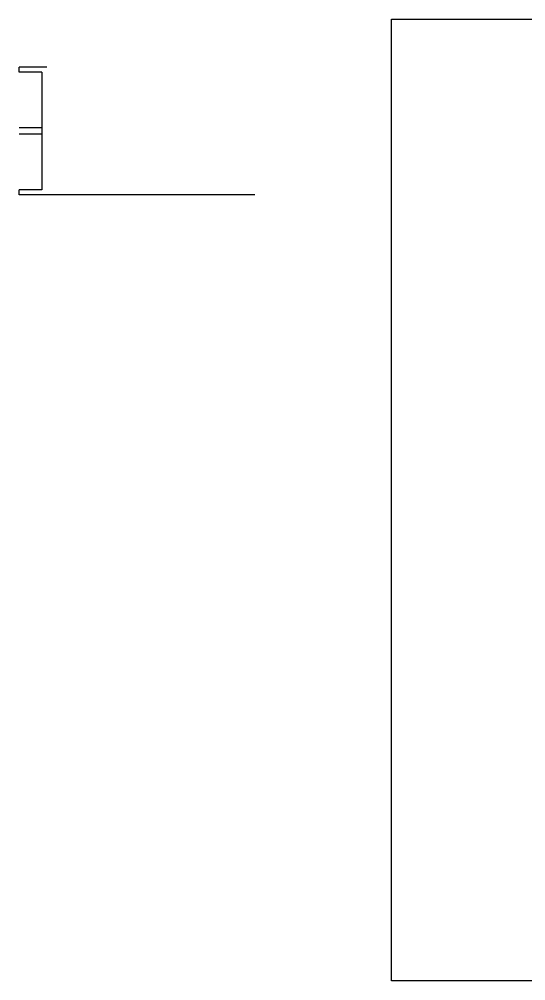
# Model space of a CAD drawing. Header units: millimetres. Extents: x -184691 to 158232, y -112569 to 33289.
# Drawn here: x -39283 to -29183, y -2067 to 17102 of the extents above; entities that cross this region are included whole.
import ezdxf

# ---------------------------------------------------------------- set-up
doc = ezdxf.new("R2010")
doc.units = ezdxf.units.MM
doc.header["$LTSCALE"] = 10
doc.layers.add('A--BLOCKWALL-2', color=2, linetype='Continuous')

msp = doc.modelspace()

# ---------------------------------------------------------------- linework, layer by layer
for p, q in [((-38833.2, 14938), (-39283.2, 14938)), ((-38833.2, 14812), (-39283.2, 14812))]:
    msp.add_line(p, q)
msp.add_lwpolyline([(-31858.9, 17102.4), (3038.3, 17102.4), (3038.3, -2067.1), (-31858.9, -2067.1)], close=True)
at = {"layer": 'A--BLOCKWALL-2'}
for p, q in [((-39283.2, 16050), (-39283.2, 16150)), ((-38733.2, 16150), (-39283.2, 16150)), ((-38833.2, 16050), (-39283.2, 16050)), ((-38833.2, 16050), (-38833.2, 14925)), ((-38833.2, 14925), (-38833.2, 14825)), ((-38833.2, 14825), (-38833.2, 13700)), ((-39283.2, 13600), (-39283.2, 13700)), ((-38833.2, 13700), (-39283.2, 13700)), ((-34583.2, 13600), (-39283.2, 13600))]:
    msp.add_line(p, q, dxfattribs=at)

doc.saveas('drawing.dxf')
